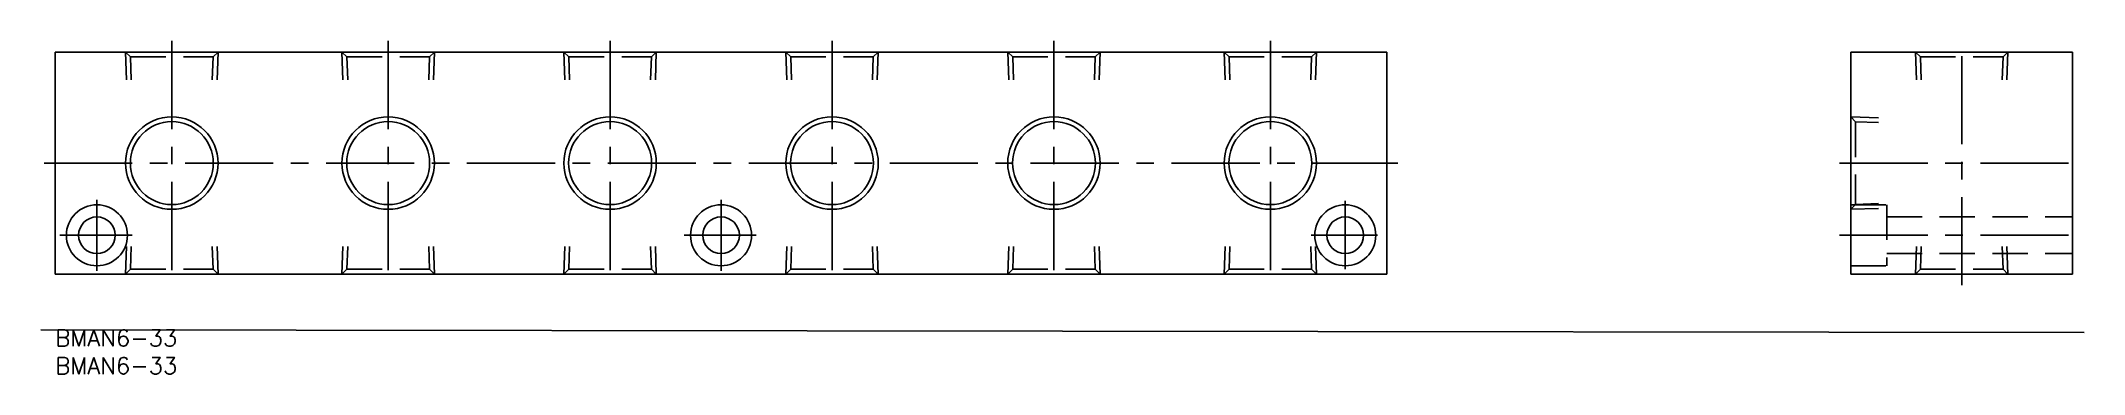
# Model space of a CAD drawing. Extents: x -3 to 366, y -8 to 52.
import ezdxf

# ---------------------------------------------------------------- set-up
doc = ezdxf.new("R2010")
doc.units = 0
doc.header["$LTSCALE"] = 0.5
doc.linetypes.add('CENTER', pattern=[50.8, 31.75, -6.35, 6.35, -6.35])
doc.linetypes.add('DASHED', pattern=[19.05, 12.7, -6.35])
for name, color, linetype in [('MSM_CENTER', 1, 'CENTER'), ('MSM_CONTINUOUS', 7, 'CONTINUOUS'), ('MSM_DASHED', 4, 'DASHED'), ('MSM_NARROW', 5, 'CONTINUOUS'), ('MSM_PART_NUMBER', 7, 'CONTINUOUS')]:
    doc.layers.add(name, color=color, linetype=linetype)
doc.styles.get("Standard").update_dxf_attribs({"font": 'txt.shx', "height": 2, "bigfont": 'bigfont.shx'})

# ---------------------------------------------------------------- blocks, each defined once
blk = doc.blocks.new('*U39')
at = {"layer": 'MSM_PART_NUMBER'}
blk.add_text('BMAN6-33', height=3, dxfattribs=at).set_placement((0, -3))
blk = doc.blocks.new('*U40')
at = {"layer": 'MSM_PART_NUMBER'}
blk.add_text('BMAN6-33', height=3, dxfattribs=at).set_placement((0, -8))

msp = doc.modelspace()

# ---------------------------------------------------------------- linework, layer by layer
at = {"layer": 'MSM_CENTER', "color": 1, "linetype": 'CENTER'}
for p, q in [((21, 52), (21, 8)), ((60, 52), (60, 8)), ((100, 52), (100, 8)), ((140, 52), (140, 8)), ((180, 52), (180, 8)), ((219, 52), (219, 8)), ((343.6, 8), (343.6, 52)), ((-2, 30), (242, 30)), ((321.6, 30), (365.6, 30)), ((7.5, 23.39), (7.5, 10.57)), ((120, 23.39), (120, 10.57)), ((232.5, 23.22), (232.5, 10.91)), ((0.83, 17), (13.83, 17)), ((113.33, 17), (126.33, 17)), ((226.34, 17), (238.33, 17)), ((321.6, 17), (365.6, 17))]:
    msp.add_line(p, q, dxfattribs=at)
at = {"layer": 'MSM_CONTINUOUS'}
for p, q in [((0, 50), (240, 50)), ((0, 50), (0, 10)), ((240, 10), (240, 50)), ((323.6, 50), (363.6, 50)), ((323.6, 50), (323.6, 10)), ((363.6, 50), (363.6, 10)), ((210.75, 47.5), (210.75, 47.5)), ((210.83, 45), (210.83, 45)), ((0, 10), (240, 10)), ((323.6, 10), (363.6, 10)), ((-2.6, 0), (365.67, -0.52))]:
    msp.add_line(p, q, dxfattribs=at)
for centre, radius in [((21, 30), 7.47), ((60, 30), 7.47), ((100, 30), 7.47), ((140, 30), 7.47), ((180, 30), 7.47), ((219, 30), 7.47), ((7.5, 17), 5.5), ((120, 17), 5.5), ((232.5, 17), 5.5), ((7.5, 17), 3.3), ((120, 17), 3.3), ((232.5, 17), 3.3)]:
    msp.add_circle(centre, radius, dxfattribs=at)
at = {"layer": 'MSM_DASHED'}
for p, q in [((12.84, 45), (12.67, 50)), ((13.56, 49.11), (12.67, 50)), ((12.84, 45), (12.67, 50)), ((13.56, 49.11), (12.67, 50)), ((13.56, 49.11), (28.44, 49.11)), ((13.7, 45), (13.56, 49.11)), ((13.56, 49.11), (28.44, 49.11)), ((13.7, 45), (13.56, 49.11)), ((28.3, 45), (28.44, 49.11)), ((28.3, 45), (28.44, 49.11)), ((28.44, 49.11), (29.33, 50)), ((28.44, 49.11), (29.33, 50)), ((29.16, 45), (29.33, 50)), ((29.16, 45), (29.33, 50)), ((51.84, 45), (51.67, 50)), ((52.56, 49.11), (51.67, 50)), ((52.56, 49.11), (67.44, 49.11)), ((52.7, 45), (52.56, 49.11)), ((67.3, 45), (67.44, 49.11)), ((67.44, 49.11), (68.33, 50)), ((68.16, 45), (68.33, 50)), ((91.84, 45), (91.67, 50)), ((92.56, 49.11), (91.67, 50)), ((92.56, 49.11), (107.44, 49.11)), ((92.7, 45), (92.56, 49.11)), ((107.3, 45), (107.44, 49.11)), ((107.44, 49.11), (108.33, 50)), ((108.16, 45), (108.33, 50)), ((131.84, 45), (131.67, 50)), ((132.56, 49.11), (131.67, 50)), ((132.56, 49.11), (147.44, 49.11)), ((132.7, 45), (132.56, 49.11)), ((147.3, 45), (147.44, 49.11)), ((147.44, 49.11), (148.33, 50)), ((148.16, 45), (148.33, 50)), ((171.84, 45), (171.67, 50)), ((172.56, 49.11), (171.67, 50)), ((172.56, 49.11), (187.44, 49.11)), ((172.7, 45), (172.56, 49.11)), ((187.3, 45), (187.44, 49.11)), ((187.44, 49.11), (188.33, 50)), ((188.16, 45), (188.33, 50)), ((210.84, 45), (210.67, 50)), ((211.56, 49.11), (210.67, 50)), ((211.56, 49.11), (226.44, 49.11)), ((211.7, 45), (211.56, 49.11)), ((226.3, 45), (226.44, 49.11)), ((226.44, 49.11), (227.33, 50)), ((227.16, 45), (227.33, 50)), ((335.45, 45), (335.27, 50)), ((336.16, 49.11), (335.27, 50)), ((335.45, 45), (335.27, 50)), ((336.16, 49.11), (335.27, 50)), ((336.16, 49.11), (351.05, 49.11)), ((336.16, 49.11), (351.05, 49.11)), ((336.3, 45), (336.16, 49.11)), ((336.3, 45), (336.16, 49.11)), ((350.9, 45), (351.05, 49.11)), ((350.9, 45), (351.05, 49.11)), ((351.05, 49.11), (351.93, 50)), ((351.05, 49.11), (351.93, 50)), ((351.76, 45), (351.93, 50)), ((351.76, 45), (351.93, 50)), ((328.6, 38.16), (323.6, 38.33)), ((324.49, 37.44), (323.6, 38.33)), ((328.6, 37.3), (324.49, 37.44)), ((324.49, 37.44), (324.49, 22.56)), ((324.49, 22.56), (323.6, 21.67)), ((323.6, 22.5), (330.1, 22.5)), ((328.6, 22.7), (324.49, 22.56)), ((330.1, 22.5), (330.1, 11.5)), ((328.6, 21.84), (323.6, 21.67)), ((330.1, 20.3), (363.6, 20.3)), ((12.84, 15), (12.67, 10)), ((12.84, 15), (12.67, 10)), ((13.7, 15), (13.56, 10.89)), ((13.7, 15), (13.56, 10.89)), ((28.3, 15), (28.44, 10.89)), ((28.3, 15), (28.44, 10.89)), ((29.16, 15), (29.33, 10)), ((29.16, 15), (29.33, 10)), ((51.84, 15), (51.67, 10)), ((52.7, 15), (52.56, 10.89)), ((67.3, 15), (67.44, 10.89)), ((68.16, 15), (68.33, 10)), ((91.84, 15), (91.67, 10)), ((92.7, 15), (92.56, 10.89)), ((107.3, 15), (107.44, 10.89)), ((108.16, 15), (108.33, 10)), ((131.84, 15), (131.67, 10)), ((132.7, 15), (132.56, 10.89)), ((147.3, 15), (147.44, 10.89)), ((148.16, 15), (148.33, 10)), ((171.84, 15), (171.67, 10)), ((172.7, 15), (172.56, 10.89)), ((187.3, 15), (187.44, 10.89)), ((188.16, 15), (188.33, 10)), ((210.84, 15), (210.67, 10)), ((211.7, 15), (211.56, 10.89)), ((226.3, 15), (226.44, 10.89)), ((227.16, 15), (227.33, 10)), ((335.45, 15), (335.27, 10)), ((335.45, 15), (335.27, 10)), ((336.3, 15), (336.16, 10.89)), ((336.3, 15), (336.16, 10.89)), ((350.9, 15), (351.05, 10.89)), ((350.9, 15), (351.05, 10.89)), ((351.76, 15), (351.93, 10)), ((351.76, 15), (351.93, 10)), ((323.6, 11.5), (330.1, 11.5)), ((330.1, 13.7), (363.6, 13.7)), ((13.56, 10.89), (12.67, 10)), ((13.56, 10.89), (12.67, 10)), ((13.56, 10.89), (28.44, 10.89)), ((13.56, 10.89), (28.44, 10.89)), ((28.44, 10.89), (29.33, 10)), ((28.44, 10.89), (29.33, 10)), ((52.56, 10.89), (51.67, 10)), ((52.56, 10.89), (67.44, 10.89)), ((67.44, 10.89), (68.33, 10)), ((92.56, 10.89), (91.67, 10)), ((92.56, 10.89), (107.44, 10.89)), ((107.44, 10.89), (108.33, 10)), ((132.56, 10.89), (131.67, 10)), ((132.56, 10.89), (147.44, 10.89)), ((147.44, 10.89), (148.33, 10)), ((172.56, 10.89), (171.67, 10)), ((172.56, 10.89), (187.44, 10.89)), ((187.44, 10.89), (188.33, 10)), ((211.56, 10.89), (210.67, 10)), ((211.56, 10.89), (226.44, 10.89)), ((226.44, 10.89), (227.33, 10)), ((336.16, 10.89), (335.27, 10)), ((336.16, 10.89), (335.27, 10)), ((336.16, 10.89), (351.05, 10.89)), ((336.16, 10.89), (351.05, 10.89)), ((351.05, 10.89), (351.93, 10)), ((351.05, 10.89), (351.93, 10))]:
    msp.add_line(p, q, dxfattribs=at)
at = {"layer": 'MSM_NARROW'}
for centre in [(21, 30), (60, 30), (100, 30), (140, 30), (180, 30), (219, 30)]:
    msp.add_circle(centre, 8.33, dxfattribs=at)

# ---------------------------------------------------------------- block references
at = {"layer": 'MSM_CONTINUOUS'}
for name in ['*U39', '*U40']:
    msp.add_blockref(name, (0, 0), dxfattribs=at)

doc.saveas('drawing.dxf')
